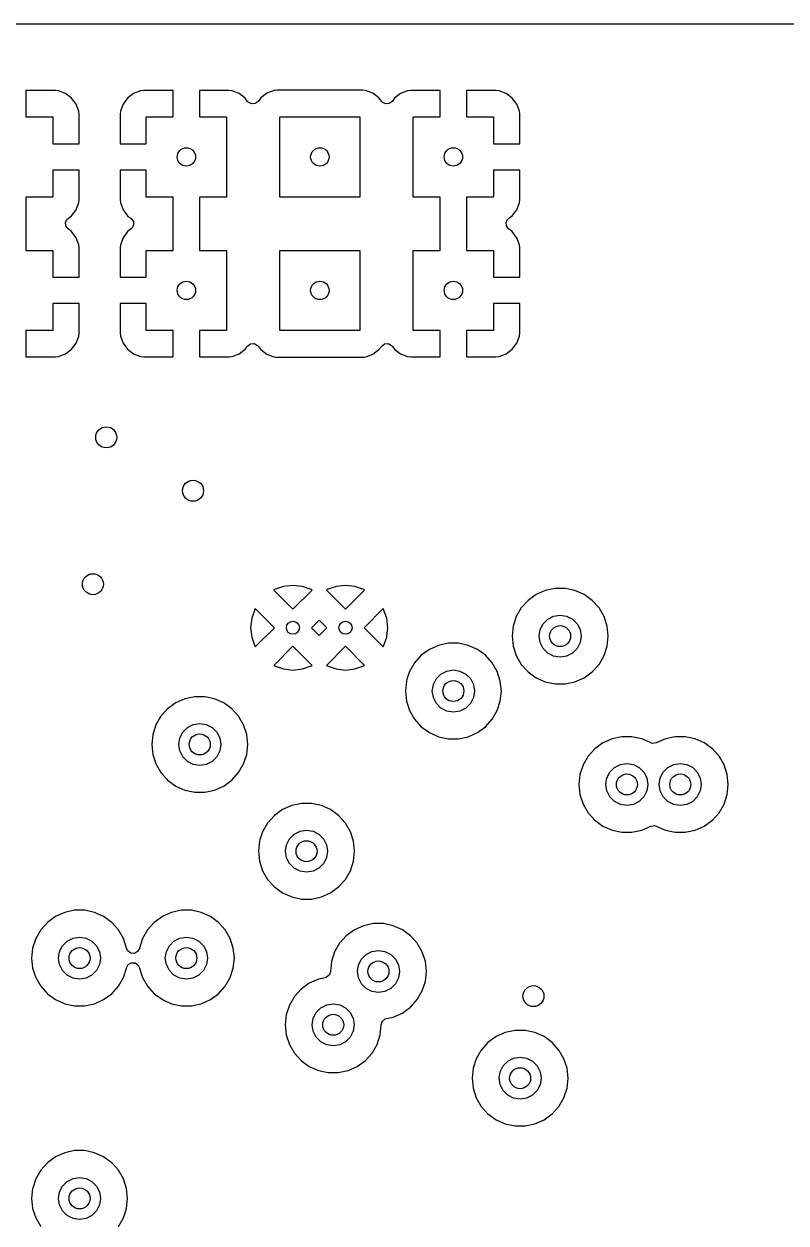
# Model space of a CAD drawing. Extents: x -2.18 to 1.8, y 0.44 to 2.81.
# Drawn here: x -0.632 to -0.061, y 1.917 to 2.815 of the extents above; entities that cross this region are included whole.
import ezdxf

# ---------------------------------------------------------------- set-up
doc = ezdxf.new("R2010")
doc.units = 0
doc.header["$MEASUREMENT"] = 0
doc.layers.add('BLACK', color=7, linetype='CONTINUOUS')

msp = doc.modelspace()

# ---------------------------------------------------------------- linework, layer by layer
at = {"layer": 'BLACK', "linetype": 'CONTINUOUS'}
for p, q in [((-2.1747, 2.81459), (0.99983, 2.81459)), ((-0.60812, 2.76469), (-0.63016, 2.76469)), ((-0.63016, 2.76469), (-0.63016, 2.745)), ((-0.60577, 2.76443), (-0.60812, 2.76469)), ((-0.60047, 2.76245), (-0.60577, 2.76443)), ((-0.60577, 2.76443), (-0.60577, 2.76443)), ((-0.59594, 2.75906), (-0.60047, 2.76245)), ((-0.60047, 2.76245), (-0.60047, 2.76245)), ((-0.59255, 2.75453), (-0.59594, 2.75906)), ((-0.59594, 2.75906), (-0.59594, 2.75906)), ((-0.55406, 2.75906), (-0.55745, 2.75453)), ((-0.54953, 2.76245), (-0.55406, 2.75906)), ((-0.55406, 2.75906), (-0.55406, 2.75906)), ((-0.54423, 2.76443), (-0.54953, 2.76245)), ((-0.54953, 2.76245), (-0.54953, 2.76245)), ((-0.54188, 2.76469), (-0.54423, 2.76443)), ((-0.54423, 2.76443), (-0.54423, 2.76443)), ((-0.51984, 2.76469), (-0.54188, 2.76469)), ((-0.51984, 2.745), (-0.51984, 2.76469)), ((-0.47812, 2.76469), (-0.50016, 2.76469)), ((-0.50016, 2.76469), (-0.50016, 2.745)), ((-0.47577, 2.76443), (-0.47812, 2.76469)), ((-0.47047, 2.76245), (-0.47577, 2.76443)), ((-0.47577, 2.76443), (-0.47577, 2.76443)), ((-0.46594, 2.75906), (-0.47047, 2.76245)), ((-0.47047, 2.76245), (-0.47047, 2.76245)), ((-0.46412, 2.75663), (-0.46594, 2.75906)), ((-0.4543, 2.7593), (-0.4563, 2.75663)), ((-0.45009, 2.76245), (-0.4543, 2.7593)), ((-0.4543, 2.7593), (-0.4543, 2.7593)), ((-0.4543, 2.7593), (-0.4543, 2.7593)), ((-0.44969, 2.76275), (-0.45009, 2.76245)), ((-0.4443, 2.76476), (-0.44969, 2.76275)), ((-0.44192, 2.76502), (-0.4443, 2.76476)), ((-0.4443, 2.76476), (-0.4443, 2.76476)), ((-0.44191, 2.76502), (-0.44192, 2.76502)), ((-0.37809, 2.76502), (-0.44191, 2.76502)), ((-0.37808, 2.76502), (-0.37809, 2.76502)), ((-0.3757, 2.76476), (-0.37808, 2.76502)), ((-0.37031, 2.76275), (-0.3757, 2.76476)), ((-0.3657, 2.7593), (-0.37031, 2.76275)), ((-0.3637, 2.75663), (-0.3657, 2.7593)), ((-0.35406, 2.75906), (-0.35588, 2.75663)), ((-0.34953, 2.76245), (-0.35406, 2.75906)), ((-0.34423, 2.76443), (-0.34953, 2.76245)), ((-0.34953, 2.76245), (-0.34953, 2.76245)), ((-0.34188, 2.76469), (-0.34423, 2.76443)), ((-0.34423, 2.76443), (-0.34423, 2.76443)), ((-0.31984, 2.76469), (-0.34188, 2.76469)), ((-0.31984, 2.745), (-0.31984, 2.76469)), ((-0.27812, 2.76469), (-0.30016, 2.76469)), ((-0.30016, 2.76469), (-0.30016, 2.745)), ((-0.27577, 2.76443), (-0.27812, 2.76469)), ((-0.27047, 2.76245), (-0.27577, 2.76443)), ((-0.27577, 2.76443), (-0.27577, 2.76443)), ((-0.26594, 2.75906), (-0.27047, 2.76245)), ((-0.27047, 2.76245), (-0.27047, 2.76245)), ((-0.26255, 2.75453), (-0.26594, 2.75906)), ((-0.26594, 2.75906), (-0.26594, 2.75906)), ((-0.59057, 2.74923), (-0.59255, 2.75453)), ((-0.59255, 2.75453), (-0.59255, 2.75453)), ((-0.59032, 2.74688), (-0.59057, 2.74923)), ((-0.59057, 2.74923), (-0.59057, 2.74923)), ((-0.55943, 2.74923), (-0.55969, 2.74688)), ((-0.55745, 2.75453), (-0.55943, 2.74923)), ((-0.55943, 2.74923), (-0.55943, 2.74923)), ((-0.55745, 2.75453), (-0.55745, 2.75453)), ((-0.46366, 2.7561), (-0.46412, 2.75663)), ((-0.46125, 2.75479), (-0.46366, 2.7561)), ((-0.4585, 2.75498), (-0.46125, 2.75479)), ((-0.4563, 2.75663), (-0.4585, 2.75498)), ((-0.36324, 2.7561), (-0.3637, 2.75663)), ((-0.36083, 2.75479), (-0.36324, 2.7561)), ((-0.35809, 2.75498), (-0.36083, 2.75479)), ((-0.35588, 2.75663), (-0.35809, 2.75498)), ((-0.26057, 2.74923), (-0.26255, 2.75453)), ((-0.26255, 2.75453), (-0.26255, 2.75453)), ((-0.26057, 2.74923), (-0.26057, 2.74923)), ((-0.26032, 2.74692), (-0.26057, 2.74923)), ((-0.63016, 2.745), (-0.61, 2.745)), ((-0.61, 2.745), (-0.61, 2.72484)), ((-0.59032, 2.74688), (-0.59032, 2.74688)), ((-0.59032, 2.72484), (-0.59032, 2.74688)), ((-0.55969, 2.74688), (-0.55969, 2.72484)), ((-0.54, 2.72484), (-0.54, 2.745)), ((-0.54, 2.745), (-0.51984, 2.745)), ((-0.50016, 2.745), (-0.48, 2.745)), ((-0.48, 2.745), (-0.48, 2.685)), ((-0.44, 2.685), (-0.44, 2.745)), ((-0.44, 2.745), (-0.38, 2.745)), ((-0.38, 2.745), (-0.38, 2.685)), ((-0.34, 2.685), (-0.34, 2.745)), ((-0.34, 2.745), (-0.31984, 2.745)), ((-0.30016, 2.745), (-0.28, 2.745)), ((-0.28, 2.745), (-0.28, 2.72484)), ((-0.26032, 2.74688), (-0.26032, 2.74692)), ((-0.26032, 2.74688), (-0.26032, 2.74688)), ((-0.26032, 2.72484), (-0.26032, 2.74688)), ((-0.61, 2.72484), (-0.59032, 2.72484)), ((-0.55969, 2.72484), (-0.54, 2.72484)), ((-0.28, 2.72484), (-0.26032, 2.72484)), ((-0.59032, 2.70516), (-0.61, 2.70516)), ((-0.61, 2.70516), (-0.61, 2.685)), ((-0.59032, 2.68312), (-0.59032, 2.70516)), ((-0.55969, 2.70516), (-0.55969, 2.68312)), ((-0.54, 2.70516), (-0.55969, 2.70516)), ((-0.54, 2.685), (-0.54, 2.70516)), ((-0.26032, 2.70516), (-0.28, 2.70516)), ((-0.28, 2.70516), (-0.28, 2.685)), ((-0.26032, 2.68312), (-0.26032, 2.70516)), ((-0.61, 2.685), (-0.63016, 2.685)), ((-0.63016, 2.685), (-0.63016, 2.645)), ((-0.59255, 2.67547), (-0.59057, 2.68077)), ((-0.59057, 2.68077), (-0.59032, 2.68312)), ((-0.59057, 2.68077), (-0.59057, 2.68077)), ((-0.59032, 2.68312), (-0.59032, 2.68312)), ((-0.55969, 2.68312), (-0.55943, 2.68077)), ((-0.55943, 2.68077), (-0.55943, 2.68077)), ((-0.55943, 2.68077), (-0.55745, 2.67547)), ((-0.51984, 2.685), (-0.54, 2.685)), ((-0.51984, 2.645), (-0.51984, 2.685)), ((-0.48, 2.685), (-0.50016, 2.685)), ((-0.50016, 2.685), (-0.50016, 2.645)), ((-0.38, 2.685), (-0.44, 2.685)), ((-0.31984, 2.685), (-0.34, 2.685)), ((-0.31984, 2.645), (-0.31984, 2.685)), ((-0.28, 2.685), (-0.30016, 2.685)), ((-0.30016, 2.685), (-0.30016, 2.645)), ((-0.26255, 2.67547), (-0.26057, 2.68077)), ((-0.26057, 2.68077), (-0.26032, 2.68312)), ((-0.26057, 2.68077), (-0.26057, 2.68077)), ((-0.26032, 2.68312), (-0.26032, 2.68312)), ((-0.60049, 2.66604), (-0.59917, 2.66845)), ((-0.59917, 2.66845), (-0.59865, 2.66891)), ((-0.59865, 2.66891), (-0.59594, 2.67094)), ((-0.59594, 2.67094), (-0.59255, 2.67547)), ((-0.59255, 2.67547), (-0.59255, 2.67547)), ((-0.55745, 2.67547), (-0.55745, 2.67547)), ((-0.55745, 2.67547), (-0.55406, 2.67094)), ((-0.55406, 2.67094), (-0.55135, 2.66891)), ((-0.55135, 2.66891), (-0.5497, 2.66671)), ((-0.27049, 2.66604), (-0.26917, 2.66845)), ((-0.26917, 2.66845), (-0.26865, 2.66891)), ((-0.26865, 2.66891), (-0.26594, 2.67094)), ((-0.26594, 2.67094), (-0.26255, 2.67547)), ((-0.26255, 2.67547), (-0.26255, 2.67547)), ((-0.6003, 2.66329), (-0.60049, 2.66604)), ((-0.59865, 2.66109), (-0.6003, 2.66329)), ((-0.59594, 2.65906), (-0.59865, 2.66109)), ((-0.59255, 2.65453), (-0.59594, 2.65906)), ((-0.55406, 2.65906), (-0.55745, 2.65453)), ((-0.55135, 2.66109), (-0.55406, 2.65906)), ((-0.55083, 2.66155), (-0.55135, 2.66109)), ((-0.54951, 2.66396), (-0.55083, 2.66155)), ((-0.5497, 2.66671), (-0.54951, 2.66396)), ((-0.2703, 2.66329), (-0.27049, 2.66604)), ((-0.26865, 2.66109), (-0.2703, 2.66329)), ((-0.26594, 2.65906), (-0.26865, 2.66109)), ((-0.2629, 2.655), (-0.26594, 2.65906)), ((-0.59057, 2.64923), (-0.59255, 2.65453)), ((-0.59255, 2.65453), (-0.59255, 2.65453)), ((-0.59032, 2.64688), (-0.59057, 2.64923)), ((-0.59057, 2.64923), (-0.59057, 2.64923)), ((-0.55943, 2.64923), (-0.55969, 2.64688)), ((-0.55745, 2.65453), (-0.55943, 2.64923)), ((-0.55943, 2.64923), (-0.55943, 2.64923)), ((-0.55745, 2.65453), (-0.55745, 2.65453)), ((-0.26255, 2.65453), (-0.2629, 2.655)), ((-0.26057, 2.64923), (-0.26255, 2.65453)), ((-0.26255, 2.65453), (-0.26255, 2.65453)), ((-0.26032, 2.64688), (-0.26057, 2.64923)), ((-0.26057, 2.64923), (-0.26057, 2.64923)), ((-0.63016, 2.645), (-0.61, 2.645)), ((-0.61, 2.645), (-0.61, 2.62484)), ((-0.59032, 2.64688), (-0.59032, 2.64688)), ((-0.59032, 2.62484), (-0.59032, 2.64688)), ((-0.55969, 2.64688), (-0.55969, 2.62484)), ((-0.54, 2.62484), (-0.54, 2.645)), ((-0.54, 2.645), (-0.51984, 2.645)), ((-0.50016, 2.645), (-0.48, 2.645)), ((-0.48, 2.645), (-0.48, 2.585)), ((-0.44, 2.585), (-0.44, 2.645)), ((-0.44, 2.645), (-0.38, 2.645)), ((-0.38, 2.645), (-0.38, 2.585)), ((-0.34, 2.585), (-0.34, 2.645)), ((-0.34, 2.645), (-0.31984, 2.645)), ((-0.30016, 2.645), (-0.28, 2.645)), ((-0.28, 2.645), (-0.28, 2.62484)), ((-0.26032, 2.64688), (-0.26032, 2.64688)), ((-0.26032, 2.62484), (-0.26032, 2.64688)), ((-0.61, 2.62484), (-0.59032, 2.62484)), ((-0.55969, 2.62484), (-0.54, 2.62484)), ((-0.28, 2.62484), (-0.26032, 2.62484)), ((-0.59032, 2.60516), (-0.61, 2.60516)), ((-0.61, 2.60516), (-0.61, 2.585)), ((-0.59032, 2.58312), (-0.59032, 2.60516)), ((-0.55969, 2.60516), (-0.55969, 2.58312)), ((-0.54, 2.60516), (-0.55969, 2.60516)), ((-0.54, 2.585), (-0.54, 2.60516)), ((-0.26032, 2.60516), (-0.28, 2.60516)), ((-0.28, 2.60516), (-0.28, 2.585)), ((-0.26032, 2.585), (-0.26032, 2.60516)), ((-0.61, 2.585), (-0.63016, 2.585)), ((-0.63016, 2.585), (-0.63016, 2.56531)), ((-0.59255, 2.57547), (-0.59057, 2.58077)), ((-0.59057, 2.58077), (-0.59032, 2.58312)), ((-0.59057, 2.58077), (-0.59057, 2.58077)), ((-0.59032, 2.58312), (-0.59032, 2.58312)), ((-0.55969, 2.58312), (-0.55943, 2.58077)), ((-0.55943, 2.58077), (-0.55943, 2.58077)), ((-0.55943, 2.58077), (-0.55745, 2.57547)), ((-0.51984, 2.585), (-0.54, 2.585)), ((-0.51984, 2.56531), (-0.51984, 2.585)), ((-0.48, 2.585), (-0.50016, 2.585)), ((-0.50016, 2.585), (-0.50016, 2.56531)), ((-0.38, 2.585), (-0.44, 2.585)), ((-0.31984, 2.585), (-0.34, 2.585)), ((-0.31984, 2.56531), (-0.31984, 2.585)), ((-0.28, 2.585), (-0.30016, 2.585)), ((-0.30016, 2.585), (-0.30016, 2.56531)), ((-0.26255, 2.57547), (-0.26057, 2.58077)), ((-0.26057, 2.58077), (-0.26032, 2.58312)), ((-0.26057, 2.58077), (-0.26057, 2.58077)), ((-0.26032, 2.58312), (-0.26032, 2.58312)), ((-0.26032, 2.58312), (-0.26032, 2.585)), ((-0.60047, 2.56755), (-0.59594, 2.57094)), ((-0.59594, 2.57094), (-0.59255, 2.57547)), ((-0.59594, 2.57094), (-0.59594, 2.57094)), ((-0.59255, 2.57547), (-0.59255, 2.57547)), ((-0.55745, 2.57547), (-0.55745, 2.57547)), ((-0.55745, 2.57547), (-0.55406, 2.57094)), ((-0.55406, 2.57094), (-0.55406, 2.57094)), ((-0.55406, 2.57094), (-0.54953, 2.56755)), ((-0.47047, 2.56755), (-0.46594, 2.57094)), ((-0.46594, 2.57094), (-0.46412, 2.57337)), ((-0.46594, 2.57094), (-0.46594, 2.57094)), ((-0.46412, 2.57337), (-0.46192, 2.57502)), ((-0.46192, 2.57502), (-0.45917, 2.57521)), ((-0.45917, 2.57521), (-0.45676, 2.5739)), ((-0.45676, 2.5739), (-0.4563, 2.57337)), ((-0.4563, 2.57337), (-0.4543, 2.5707)), ((-0.4543, 2.5707), (-0.44969, 2.56725)), ((-0.37031, 2.56725), (-0.3657, 2.5707)), ((-0.3657, 2.5707), (-0.3637, 2.57337)), ((-0.3637, 2.57337), (-0.3615, 2.57502)), ((-0.3615, 2.57502), (-0.35875, 2.57521)), ((-0.35875, 2.57521), (-0.35634, 2.5739)), ((-0.35634, 2.5739), (-0.35588, 2.57337)), ((-0.35588, 2.57337), (-0.35406, 2.57094)), ((-0.35406, 2.57094), (-0.34953, 2.56755)), ((-0.27047, 2.56755), (-0.26594, 2.57094)), ((-0.26594, 2.57094), (-0.26255, 2.57547)), ((-0.26594, 2.57094), (-0.26594, 2.57094)), ((-0.26255, 2.57547), (-0.26255, 2.57547)), ((-0.63016, 2.56531), (-0.60812, 2.56531)), ((-0.60812, 2.56531), (-0.60577, 2.56557)), ((-0.60812, 2.56531), (-0.60812, 2.56531)), ((-0.60577, 2.56557), (-0.60047, 2.56755)), ((-0.60577, 2.56557), (-0.60577, 2.56557)), ((-0.60047, 2.56755), (-0.60047, 2.56755)), ((-0.54953, 2.56755), (-0.54953, 2.56755)), ((-0.54953, 2.56755), (-0.54423, 2.56557)), ((-0.54423, 2.56557), (-0.54423, 2.56557)), ((-0.54423, 2.56557), (-0.54188, 2.56531)), ((-0.54188, 2.56531), (-0.54188, 2.56531)), ((-0.54188, 2.56531), (-0.51984, 2.56531)), ((-0.50016, 2.56531), (-0.47812, 2.56531)), ((-0.47812, 2.56531), (-0.47577, 2.56557)), ((-0.47812, 2.56531), (-0.47812, 2.56531)), ((-0.47577, 2.56557), (-0.47047, 2.56755)), ((-0.47577, 2.56557), (-0.47577, 2.56557)), ((-0.47047, 2.56755), (-0.47047, 2.56755)), ((-0.44969, 2.56725), (-0.44519, 2.56557)), ((-0.44519, 2.56557), (-0.44451, 2.56531)), ((-0.44451, 2.56531), (-0.4443, 2.56524)), ((-0.4443, 2.56524), (-0.44323, 2.56512)), ((-0.44323, 2.56512), (-0.44192, 2.56498)), ((-0.44192, 2.56498), (-0.44191, 2.56498)), ((-0.44191, 2.56498), (-0.37809, 2.56498)), ((-0.37809, 2.56498), (-0.37808, 2.56498)), ((-0.37808, 2.56498), (-0.37702, 2.56509)), ((-0.37702, 2.56509), (-0.3757, 2.56524)), ((-0.3757, 2.56524), (-0.37549, 2.56531)), ((-0.37549, 2.56531), (-0.37481, 2.56557)), ((-0.37481, 2.56557), (-0.37031, 2.56725)), ((-0.34953, 2.56755), (-0.34953, 2.56755)), ((-0.34953, 2.56755), (-0.34423, 2.56557)), ((-0.34423, 2.56557), (-0.34423, 2.56557)), ((-0.34423, 2.56557), (-0.34188, 2.56531)), ((-0.34188, 2.56531), (-0.34188, 2.56531)), ((-0.34188, 2.56531), (-0.31984, 2.56531)), ((-0.30016, 2.56531), (-0.27812, 2.56531)), ((-0.27812, 2.56531), (-0.27577, 2.56557)), ((-0.27812, 2.56531), (-0.27812, 2.56531)), ((-0.27577, 2.56557), (-0.27047, 2.56755)), ((-0.27577, 2.56557), (-0.27577, 2.56557)), ((-0.27047, 2.56755), (-0.27047, 2.56755)), ((-0.44391, 2.39096), (-0.44445, 2.39062)), ((-0.44445, 2.39062), (-0.44445, 2.39062)), ((-0.44445, 2.39062), (-0.43016, 2.37632)), ((-0.43721, 2.3933), (-0.44391, 2.39096)), ((-0.43016, 2.3941), (-0.43721, 2.3933)), ((-0.43721, 2.3933), (-0.43721, 2.3933)), ((-0.4231, 2.3933), (-0.43016, 2.3941)), ((-0.43016, 2.3941), (-0.43016, 2.3941)), ((-0.43016, 2.37632), (-0.41586, 2.39062)), ((-0.41641, 2.39096), (-0.4231, 2.3933)), ((-0.4231, 2.3933), (-0.4231, 2.3933)), ((-0.41586, 2.39062), (-0.41641, 2.39096)), ((-0.41641, 2.39096), (-0.41641, 2.39096)), ((-0.41586, 2.39062), (-0.41586, 2.39062)), ((-0.40454, 2.39096), (-0.40508, 2.39062)), ((-0.40508, 2.39062), (-0.40508, 2.39062)), ((-0.40508, 2.39062), (-0.39079, 2.37632)), ((-0.39784, 2.3933), (-0.40454, 2.39096)), ((-0.39079, 2.3941), (-0.39784, 2.3933)), ((-0.39784, 2.3933), (-0.39784, 2.3933)), ((-0.38373, 2.3933), (-0.39079, 2.3941)), ((-0.39079, 2.3941), (-0.39079, 2.3941)), ((-0.39079, 2.37632), (-0.37649, 2.39062)), ((-0.37704, 2.39096), (-0.38373, 2.3933)), ((-0.38373, 2.3933), (-0.38373, 2.3933)), ((-0.37649, 2.39062), (-0.37704, 2.39096)), ((-0.37704, 2.39096), (-0.37704, 2.39096)), ((-0.37649, 2.39062), (-0.37649, 2.39062)), ((-0.24111, 2.39033), (-0.24798, 2.38727)), ((-0.23376, 2.39189), (-0.24111, 2.39033)), ((-0.22624, 2.39189), (-0.23376, 2.39189)), ((-0.21889, 2.39033), (-0.22624, 2.39189)), ((-0.21202, 2.38727), (-0.21889, 2.39033)), ((-0.21889, 2.39033), (-0.21889, 2.39033)), ((-0.25407, 2.38285), (-0.2591, 2.37726)), ((-0.24798, 2.38727), (-0.25407, 2.38285)), ((-0.20593, 2.38285), (-0.21202, 2.38727)), ((-0.2009, 2.37726), (-0.20593, 2.38285)), ((-0.45871, 2.37615), (-0.46106, 2.36945)), ((-0.45837, 2.3767), (-0.45871, 2.37615)), ((-0.44506, 2.36338), (-0.45837, 2.3767)), ((-0.45837, 2.3767), (-0.45837, 2.3767)), ((-0.43016, 2.37632), (-0.43016, 2.37632)), ((-0.39079, 2.37632), (-0.39079, 2.37632)), ((-0.36257, 2.3767), (-0.37687, 2.3624)), ((-0.36223, 2.37615), (-0.36257, 2.3767)), ((-0.35989, 2.36945), (-0.36223, 2.37615)), ((-0.36223, 2.37615), (-0.36223, 2.37615)), ((-0.2591, 2.37726), (-0.26286, 2.37075)), ((-0.23926, 2.36886), (-0.23487, 2.3711)), ((-0.23487, 2.3711), (-0.23, 2.37187)), ((-0.23, 2.37187), (-0.22513, 2.3711)), ((-0.22513, 2.3711), (-0.22074, 2.36886)), ((-0.19714, 2.37075), (-0.2009, 2.37726)), ((-0.46106, 2.36945), (-0.46185, 2.3624)), ((-0.46185, 2.3624), (-0.46106, 2.35535)), ((-0.46185, 2.3624), (-0.46185, 2.3624)), ((-0.46106, 2.36945), (-0.46106, 2.36945)), ((-0.45837, 2.34811), (-0.44408, 2.3624)), ((-0.44408, 2.3624), (-0.44506, 2.36338)), ((-0.44408, 2.3624), (-0.44408, 2.3624)), ((-0.41047, 2.36817), (-0.41624, 2.3624)), ((-0.41624, 2.3624), (-0.41047, 2.35664)), ((-0.40569, 2.36338), (-0.41047, 2.36817)), ((-0.41047, 2.35664), (-0.40471, 2.3624)), ((-0.40471, 2.3624), (-0.40569, 2.36338)), ((-0.40471, 2.3624), (-0.40471, 2.3624)), ((-0.37687, 2.3624), (-0.37687, 2.3624)), ((-0.37687, 2.3624), (-0.36257, 2.34811)), ((-0.35909, 2.3624), (-0.35989, 2.36945)), ((-0.35989, 2.36945), (-0.35989, 2.36945)), ((-0.3598, 2.35612), (-0.35909, 2.3624)), ((-0.35909, 2.3624), (-0.35909, 2.3624)), ((-0.26518, 2.3636), (-0.26596, 2.35612)), ((-0.26435, 2.36614), (-0.26518, 2.3636)), ((-0.26286, 2.37075), (-0.26435, 2.36614)), ((-0.26286, 2.37075), (-0.26286, 2.37075)), ((-0.24498, 2.36099), (-0.24274, 2.36538)), ((-0.24274, 2.36538), (-0.23926, 2.36886)), ((-0.22074, 2.36886), (-0.21726, 2.36538)), ((-0.21726, 2.36538), (-0.21502, 2.36099)), ((-0.19528, 2.365), (-0.19714, 2.37075)), ((-0.19482, 2.3636), (-0.19528, 2.365)), ((-0.19404, 2.35612), (-0.19482, 2.3636)), ((-0.46106, 2.35535), (-0.46106, 2.35535)), ((-0.46106, 2.35535), (-0.45871, 2.34865)), ((-0.36223, 2.34865), (-0.35989, 2.35535)), ((-0.35989, 2.35535), (-0.3598, 2.35612)), ((-0.26596, 2.35612), (-0.26518, 2.34864)), ((-0.24575, 2.35612), (-0.24498, 2.36099)), ((-0.24498, 2.35126), (-0.24575, 2.35612)), ((-0.21502, 2.36099), (-0.21425, 2.35612)), ((-0.21425, 2.35612), (-0.21502, 2.35126)), ((-0.19482, 2.34864), (-0.19404, 2.35612)), ((-0.45871, 2.34865), (-0.45871, 2.34865)), ((-0.45871, 2.34865), (-0.45837, 2.34811)), ((-0.43016, 2.34848), (-0.44445, 2.33419)), ((-0.41586, 2.33419), (-0.43016, 2.34848)), ((-0.43016, 2.34848), (-0.43016, 2.34848)), ((-0.39079, 2.34848), (-0.40508, 2.33419)), ((-0.37649, 2.33419), (-0.39079, 2.34848)), ((-0.39079, 2.34848), (-0.39079, 2.34848)), ((-0.36257, 2.34811), (-0.36223, 2.34865)), ((-0.36257, 2.34811), (-0.36257, 2.34811)), ((-0.32798, 2.34615), (-0.33407, 2.34173)), ((-0.32111, 2.3492), (-0.32798, 2.34615)), ((-0.31376, 2.35077), (-0.32111, 2.3492)), ((-0.30624, 2.35077), (-0.31376, 2.35077)), ((-0.29889, 2.3492), (-0.30624, 2.35077)), ((-0.29202, 2.34615), (-0.29889, 2.3492)), ((-0.29889, 2.3492), (-0.29889, 2.3492)), ((-0.28593, 2.34173), (-0.29202, 2.34615)), ((-0.26518, 2.34864), (-0.26518, 2.34864)), ((-0.26518, 2.34864), (-0.26286, 2.34149)), ((-0.24274, 2.34687), (-0.24498, 2.35126)), ((-0.23926, 2.34338), (-0.24274, 2.34687)), ((-0.21726, 2.34687), (-0.22074, 2.34338)), ((-0.21502, 2.35126), (-0.21726, 2.34687)), ((-0.19714, 2.34149), (-0.19482, 2.34864)), ((-0.3391, 2.33614), (-0.34286, 2.32963)), ((-0.33407, 2.34173), (-0.3391, 2.33614)), ((-0.2809, 2.33614), (-0.28593, 2.34173)), ((-0.27714, 2.32963), (-0.2809, 2.33614)), ((-0.26286, 2.34149), (-0.26286, 2.34149)), ((-0.26286, 2.34149), (-0.2591, 2.33498)), ((-0.2591, 2.33498), (-0.25407, 2.3294)), ((-0.23487, 2.34114), (-0.23926, 2.34338)), ((-0.23, 2.34037), (-0.23487, 2.34114)), ((-0.22513, 2.34114), (-0.23, 2.34037)), ((-0.22074, 2.34338), (-0.22513, 2.34114)), ((-0.20593, 2.3294), (-0.2009, 2.33498)), ((-0.2009, 2.33498), (-0.19714, 2.34149)), ((-0.44445, 2.33419), (-0.44391, 2.33384)), ((-0.44391, 2.33384), (-0.44391, 2.33384)), ((-0.44391, 2.33384), (-0.43721, 2.3315)), ((-0.43721, 2.3315), (-0.43721, 2.3315)), ((-0.43721, 2.3315), (-0.43016, 2.33071)), ((-0.43016, 2.33071), (-0.4231, 2.3315)), ((-0.43016, 2.33071), (-0.43016, 2.33071)), ((-0.4231, 2.3315), (-0.41641, 2.33384)), ((-0.41641, 2.33384), (-0.41586, 2.33419)), ((-0.41586, 2.33419), (-0.41586, 2.33419)), ((-0.40508, 2.33419), (-0.40454, 2.33384)), ((-0.40454, 2.33384), (-0.40454, 2.33384)), ((-0.40454, 2.33384), (-0.39784, 2.3315)), ((-0.39784, 2.3315), (-0.39784, 2.3315)), ((-0.39784, 2.3315), (-0.39079, 2.33071)), ((-0.39079, 2.33071), (-0.38373, 2.3315)), ((-0.39079, 2.33071), (-0.39079, 2.33071)), ((-0.38373, 2.3315), (-0.37704, 2.33384)), ((-0.37704, 2.33384), (-0.37649, 2.33419)), ((-0.37649, 2.33419), (-0.37649, 2.33419)), ((-0.34286, 2.32963), (-0.34473, 2.32385)), ((-0.34286, 2.32963), (-0.34286, 2.32963)), ((-0.32274, 2.32426), (-0.31926, 2.32774)), ((-0.31926, 2.32774), (-0.31487, 2.32998)), ((-0.31487, 2.32998), (-0.31, 2.33075)), ((-0.31, 2.33075), (-0.30513, 2.32998)), ((-0.30513, 2.32998), (-0.30074, 2.32774)), ((-0.30074, 2.32774), (-0.29726, 2.32426)), ((-0.27482, 2.32248), (-0.27714, 2.32963)), ((-0.25407, 2.3294), (-0.24798, 2.32498)), ((-0.21202, 2.32498), (-0.20593, 2.3294)), ((-0.34518, 2.32248), (-0.34596, 2.315)), ((-0.34473, 2.32385), (-0.34518, 2.32248)), ((-0.32575, 2.315), (-0.32498, 2.31987)), ((-0.32498, 2.31987), (-0.32274, 2.32426)), ((-0.29726, 2.32426), (-0.29502, 2.31987)), ((-0.29502, 2.31987), (-0.29425, 2.315)), ((-0.27404, 2.315), (-0.27482, 2.32248)), ((-0.24798, 2.32498), (-0.24111, 2.32192)), ((-0.24111, 2.32192), (-0.23376, 2.32035)), ((-0.23376, 2.32035), (-0.22624, 2.32035)), ((-0.22624, 2.32035), (-0.21889, 2.32192)), ((-0.21889, 2.32192), (-0.21202, 2.32498)), ((-0.51111, 2.3092), (-0.51798, 2.30615)), ((-0.50376, 2.31077), (-0.51111, 2.3092)), ((-0.49624, 2.31077), (-0.50376, 2.31077)), ((-0.48889, 2.3092), (-0.49624, 2.31077)), ((-0.48202, 2.30615), (-0.48889, 2.3092)), ((-0.48889, 2.3092), (-0.48889, 2.3092)), ((-0.34596, 2.315), (-0.34518, 2.30752)), ((-0.32498, 2.31013), (-0.32575, 2.315)), ((-0.32274, 2.30574), (-0.32498, 2.31013)), ((-0.29502, 2.31013), (-0.29726, 2.30574)), ((-0.29425, 2.315), (-0.29502, 2.31013)), ((-0.27482, 2.30752), (-0.27404, 2.315)), ((-0.52407, 2.30173), (-0.5291, 2.29614)), ((-0.51798, 2.30615), (-0.52407, 2.30173)), ((-0.47593, 2.30173), (-0.48202, 2.30615)), ((-0.4709, 2.29614), (-0.47593, 2.30173)), ((-0.34518, 2.30752), (-0.34518, 2.30752)), ((-0.34518, 2.30752), (-0.34286, 2.30037)), ((-0.34286, 2.30037), (-0.34286, 2.30037)), ((-0.34286, 2.30037), (-0.3391, 2.29386)), ((-0.31926, 2.30226), (-0.32274, 2.30574)), ((-0.31487, 2.30002), (-0.31926, 2.30226)), ((-0.31, 2.29925), (-0.31487, 2.30002)), ((-0.30513, 2.30002), (-0.31, 2.29925)), ((-0.30074, 2.30226), (-0.30513, 2.30002)), ((-0.29726, 2.30574), (-0.30074, 2.30226)), ((-0.2809, 2.29386), (-0.27714, 2.30037)), ((-0.27714, 2.30037), (-0.27482, 2.30752)), ((-0.5291, 2.29614), (-0.53286, 2.28963)), ((-0.50487, 2.28998), (-0.5, 2.29075)), ((-0.5, 2.29075), (-0.49513, 2.28998)), ((-0.46714, 2.28963), (-0.4709, 2.29614)), ((-0.3391, 2.29386), (-0.33407, 2.28827)), ((-0.28593, 2.28827), (-0.2809, 2.29386)), ((-0.53518, 2.28248), (-0.53596, 2.275)), ((-0.53495, 2.28318), (-0.53518, 2.28248)), ((-0.53286, 2.28963), (-0.53495, 2.28318)), ((-0.53286, 2.28963), (-0.53286, 2.28963)), ((-0.51498, 2.27987), (-0.51274, 2.28426)), ((-0.51274, 2.28426), (-0.50926, 2.28774)), ((-0.50926, 2.28774), (-0.50487, 2.28998)), ((-0.49513, 2.28998), (-0.49074, 2.28774)), ((-0.49074, 2.28774), (-0.48726, 2.28426)), ((-0.48726, 2.28426), (-0.48502, 2.27987)), ((-0.46482, 2.28248), (-0.46714, 2.28963)), ((-0.46404, 2.275), (-0.46482, 2.28248)), ((-0.33407, 2.28827), (-0.32798, 2.28385)), ((-0.32798, 2.28385), (-0.32111, 2.2808)), ((-0.29889, 2.2808), (-0.29202, 2.28385)), ((-0.29202, 2.28385), (-0.28593, 2.28827)), ((-0.53596, 2.275), (-0.53518, 2.26752)), ((-0.51575, 2.275), (-0.51498, 2.27987)), ((-0.51498, 2.27013), (-0.51575, 2.275)), ((-0.48502, 2.27987), (-0.48425, 2.275)), ((-0.48425, 2.275), (-0.48502, 2.27013)), ((-0.46482, 2.26752), (-0.46404, 2.275)), ((-0.32111, 2.2808), (-0.31376, 2.27923)), ((-0.31376, 2.27923), (-0.30624, 2.27923)), ((-0.30624, 2.27923), (-0.29889, 2.2808)), ((-0.19798, 2.27615), (-0.20407, 2.27173)), ((-0.19111, 2.2792), (-0.19798, 2.27615)), ((-0.18376, 2.28077), (-0.19111, 2.2792)), ((-0.17624, 2.28077), (-0.18376, 2.28077)), ((-0.16889, 2.2792), (-0.17624, 2.28077)), ((-0.16527, 2.2776), (-0.16889, 2.2792)), ((-0.16889, 2.2792), (-0.16889, 2.2792)), ((-0.16199, 2.27613), (-0.16527, 2.2776)), ((-0.16074, 2.27577), (-0.16199, 2.27613)), ((-0.15801, 2.27613), (-0.16074, 2.27577)), ((-0.15111, 2.2792), (-0.15801, 2.27613)), ((-0.14376, 2.28077), (-0.15111, 2.2792)), ((-0.13624, 2.28077), (-0.14376, 2.28077)), ((-0.12889, 2.2792), (-0.13624, 2.28077)), ((-0.12202, 2.27615), (-0.12889, 2.2792)), ((-0.12889, 2.2792), (-0.12889, 2.2792)), ((-0.11593, 2.27173), (-0.12202, 2.27615)), ((-0.53518, 2.26752), (-0.53518, 2.26752)), ((-0.53518, 2.26752), (-0.53286, 2.26037)), ((-0.51274, 2.26574), (-0.51498, 2.27013)), ((-0.50926, 2.26226), (-0.51274, 2.26574)), ((-0.48726, 2.26574), (-0.49074, 2.26226)), ((-0.48502, 2.27013), (-0.48726, 2.26574)), ((-0.46714, 2.26037), (-0.46482, 2.26752)), ((-0.2091, 2.26614), (-0.21286, 2.25963)), ((-0.20407, 2.27173), (-0.2091, 2.26614)), ((-0.1109, 2.26614), (-0.11593, 2.27173)), ((-0.10714, 2.25963), (-0.1109, 2.26614)), ((-0.53286, 2.26037), (-0.53286, 2.26037)), ((-0.53286, 2.26037), (-0.5291, 2.25386)), ((-0.50487, 2.26002), (-0.50926, 2.26226)), ((-0.5, 2.25925), (-0.50487, 2.26002)), ((-0.49513, 2.26002), (-0.5, 2.25925)), ((-0.49074, 2.26226), (-0.49513, 2.26002)), ((-0.4709, 2.25386), (-0.46714, 2.26037)), ((-0.21286, 2.25963), (-0.21518, 2.25248)), ((-0.21286, 2.25963), (-0.21286, 2.25963)), ((-0.19498, 2.24987), (-0.19274, 2.25426)), ((-0.19274, 2.25426), (-0.18926, 2.25774)), ((-0.18926, 2.25774), (-0.18487, 2.25998)), ((-0.18487, 2.25998), (-0.18, 2.26075)), ((-0.18, 2.26075), (-0.17513, 2.25998)), ((-0.17513, 2.25998), (-0.17074, 2.25774)), ((-0.17074, 2.25774), (-0.16726, 2.25426)), ((-0.16726, 2.25426), (-0.16502, 2.24987)), ((-0.15498, 2.24987), (-0.15274, 2.25426)), ((-0.15274, 2.25426), (-0.14926, 2.25774)), ((-0.14926, 2.25774), (-0.14487, 2.25998)), ((-0.14487, 2.25998), (-0.14, 2.26075)), ((-0.14, 2.26075), (-0.13513, 2.25998)), ((-0.13513, 2.25998), (-0.13074, 2.25774)), ((-0.13074, 2.25774), (-0.12726, 2.25426)), ((-0.12726, 2.25426), (-0.12502, 2.24987)), ((-0.10482, 2.25248), (-0.10714, 2.25963)), ((-0.5291, 2.25386), (-0.52762, 2.25222)), ((-0.52762, 2.25222), (-0.5247, 2.24898)), ((-0.5247, 2.24898), (-0.52407, 2.24827)), ((-0.52407, 2.24827), (-0.51798, 2.24385)), ((-0.48044, 2.245), (-0.47593, 2.24827)), ((-0.47593, 2.24827), (-0.4709, 2.25386)), ((-0.21518, 2.25248), (-0.21596, 2.245)), ((-0.21518, 2.25248), (-0.21518, 2.25248)), ((-0.19575, 2.245), (-0.19498, 2.24987)), ((-0.16502, 2.24987), (-0.16425, 2.245)), ((-0.15575, 2.245), (-0.15498, 2.24987)), ((-0.12502, 2.24987), (-0.12425, 2.245)), ((-0.10404, 2.245), (-0.10482, 2.25248)), ((-0.51798, 2.24385), (-0.51111, 2.2408)), ((-0.51111, 2.2408), (-0.50376, 2.23923)), ((-0.50376, 2.23923), (-0.49624, 2.23923)), ((-0.49624, 2.23923), (-0.48889, 2.2408)), ((-0.48889, 2.2408), (-0.48202, 2.24385)), ((-0.48202, 2.24385), (-0.48044, 2.245)), ((-0.21596, 2.245), (-0.21518, 2.23752)), ((-0.21518, 2.23752), (-0.21518, 2.23752)), ((-0.21518, 2.23752), (-0.21286, 2.23037)), ((-0.19498, 2.24013), (-0.19575, 2.245)), ((-0.19274, 2.23574), (-0.19498, 2.24013)), ((-0.16502, 2.24013), (-0.16726, 2.23574)), ((-0.16425, 2.245), (-0.16502, 2.24013)), ((-0.15498, 2.24013), (-0.15575, 2.245)), ((-0.15274, 2.23574), (-0.15498, 2.24013)), ((-0.12502, 2.24013), (-0.12726, 2.23574)), ((-0.12425, 2.245), (-0.12502, 2.24013)), ((-0.10714, 2.23037), (-0.10482, 2.23752)), ((-0.10482, 2.23752), (-0.10404, 2.245)), ((-0.43111, 2.2292), (-0.43798, 2.22615)), ((-0.42376, 2.23077), (-0.43111, 2.2292)), ((-0.41624, 2.23077), (-0.42376, 2.23077)), ((-0.40889, 2.2292), (-0.41624, 2.23077)), ((-0.40202, 2.22615), (-0.40889, 2.2292)), ((-0.40889, 2.2292), (-0.40889, 2.2292)), ((-0.21286, 2.23037), (-0.21286, 2.23037)), ((-0.21286, 2.23037), (-0.2091, 2.22386)), ((-0.18926, 2.23226), (-0.19274, 2.23574)), ((-0.18487, 2.23002), (-0.18926, 2.23226)), ((-0.18, 2.22925), (-0.18487, 2.23002)), ((-0.17513, 2.23002), (-0.18, 2.22925)), ((-0.17074, 2.23226), (-0.17513, 2.23002)), ((-0.16726, 2.23574), (-0.17074, 2.23226)), ((-0.14926, 2.23226), (-0.15274, 2.23574)), ((-0.14487, 2.23002), (-0.14926, 2.23226)), ((-0.14, 2.22925), (-0.14487, 2.23002)), ((-0.13513, 2.23002), (-0.14, 2.22925)), ((-0.13074, 2.23226), (-0.13513, 2.23002)), ((-0.12726, 2.23574), (-0.13074, 2.23226)), ((-0.1109, 2.22386), (-0.10714, 2.23037)), ((-0.44407, 2.22173), (-0.4491, 2.21614)), ((-0.43798, 2.22615), (-0.44407, 2.22173)), ((-0.39593, 2.22173), (-0.40202, 2.22615)), ((-0.3909, 2.21614), (-0.39593, 2.22173)), ((-0.2091, 2.22386), (-0.20407, 2.21827)), ((-0.20407, 2.21827), (-0.19798, 2.21385)), ((-0.12202, 2.21385), (-0.11593, 2.21827)), ((-0.11593, 2.21827), (-0.1109, 2.22386)), ((-0.45286, 2.20963), (-0.45484, 2.20351)), ((-0.4491, 2.21614), (-0.45286, 2.20963)), ((-0.45286, 2.20963), (-0.45286, 2.20963)), ((-0.42926, 2.20774), (-0.42487, 2.20998)), ((-0.42487, 2.20998), (-0.42, 2.21075)), ((-0.42, 2.21075), (-0.41513, 2.20998)), ((-0.41513, 2.20998), (-0.41074, 2.20774)), ((-0.38714, 2.20963), (-0.3909, 2.21614)), ((-0.38482, 2.20248), (-0.38714, 2.20963)), ((-0.19798, 2.21385), (-0.19111, 2.2108)), ((-0.19111, 2.2108), (-0.18376, 2.20923)), ((-0.18376, 2.20923), (-0.17624, 2.20923)), ((-0.17624, 2.20923), (-0.16889, 2.2108)), ((-0.16889, 2.2108), (-0.16202, 2.21385)), ((-0.16889, 2.2108), (-0.16889, 2.2108)), ((-0.16889, 2.2108), (-0.16889, 2.2108)), ((-0.16202, 2.21385), (-0.16199, 2.21387)), ((-0.16202, 2.21385), (-0.16202, 2.21385)), ((-0.16199, 2.21387), (-0.15926, 2.21423)), ((-0.15926, 2.21423), (-0.15801, 2.21387)), ((-0.15801, 2.21387), (-0.15798, 2.21385)), ((-0.15798, 2.21385), (-0.15798, 2.21385)), ((-0.15798, 2.21385), (-0.15111, 2.2108)), ((-0.15111, 2.2108), (-0.15111, 2.2108)), ((-0.15111, 2.2108), (-0.15111, 2.2108)), ((-0.15111, 2.2108), (-0.14376, 2.20923)), ((-0.14376, 2.20923), (-0.13624, 2.20923)), ((-0.13624, 2.20923), (-0.12889, 2.2108)), ((-0.12889, 2.2108), (-0.12202, 2.21385)), ((-0.45518, 2.20248), (-0.45596, 2.195)), ((-0.45484, 2.20351), (-0.45518, 2.20248)), ((-0.43498, 2.19987), (-0.43274, 2.20426)), ((-0.43274, 2.20426), (-0.42926, 2.20774)), ((-0.41074, 2.20774), (-0.40726, 2.20426)), ((-0.40726, 2.20426), (-0.40502, 2.19987)), ((-0.38404, 2.195), (-0.38482, 2.20248)), ((-0.45596, 2.195), (-0.45518, 2.18752)), ((-0.43575, 2.195), (-0.43498, 2.19987)), ((-0.43498, 2.19013), (-0.43575, 2.195)), ((-0.40502, 2.19987), (-0.40425, 2.195)), ((-0.40425, 2.195), (-0.40502, 2.19013)), ((-0.38482, 2.18752), (-0.38404, 2.195)), ((-0.45518, 2.18752), (-0.45518, 2.18752)), ((-0.45518, 2.18752), (-0.45286, 2.18037)), ((-0.43274, 2.18574), (-0.43498, 2.19013)), ((-0.42926, 2.18226), (-0.43274, 2.18574)), ((-0.42487, 2.18002), (-0.42926, 2.18226)), ((-0.41074, 2.18226), (-0.41513, 2.18002)), ((-0.40726, 2.18574), (-0.41074, 2.18226)), ((-0.40502, 2.19013), (-0.40726, 2.18574)), ((-0.38714, 2.18037), (-0.38482, 2.18752)), ((-0.45286, 2.18037), (-0.45286, 2.18037)), ((-0.45286, 2.18037), (-0.4491, 2.17386)), ((-0.4491, 2.17386), (-0.44407, 2.16827)), ((-0.42, 2.17925), (-0.42487, 2.18002)), ((-0.41513, 2.18002), (-0.42, 2.17925)), ((-0.39593, 2.16827), (-0.3909, 2.17386)), ((-0.3909, 2.17386), (-0.38714, 2.18037)), ((-0.44407, 2.16827), (-0.43798, 2.16385)), ((-0.40202, 2.16385), (-0.39593, 2.16827)), ((-0.43798, 2.16385), (-0.43111, 2.1608)), ((-0.43111, 2.1608), (-0.42376, 2.15923)), ((-0.42376, 2.15923), (-0.41624, 2.15923)), ((-0.41624, 2.15923), (-0.40889, 2.1608)), ((-0.40889, 2.1608), (-0.40202, 2.16385)), ((-0.60589, 2.14708), (-0.60798, 2.14615)), ((-0.60455, 2.14768), (-0.60589, 2.14708)), ((-0.60111, 2.1492), (-0.60455, 2.14768)), ((-0.59376, 2.15077), (-0.60111, 2.1492)), ((-0.58624, 2.15077), (-0.59376, 2.15077)), ((-0.57889, 2.1492), (-0.58624, 2.15077)), ((-0.57202, 2.14615), (-0.57889, 2.1492)), ((-0.57889, 2.1492), (-0.57889, 2.1492)), ((-0.52589, 2.14708), (-0.52798, 2.14615)), ((-0.52455, 2.14768), (-0.52589, 2.14708)), ((-0.52111, 2.1492), (-0.52455, 2.14768)), ((-0.51376, 2.15077), (-0.52111, 2.1492)), ((-0.50624, 2.15077), (-0.51376, 2.15077)), ((-0.49889, 2.1492), (-0.50624, 2.15077)), ((-0.49202, 2.14615), (-0.49889, 2.1492)), ((-0.49889, 2.1492), (-0.49889, 2.1492)), ((-0.61407, 2.14173), (-0.6191, 2.13614)), ((-0.60798, 2.14615), (-0.61407, 2.14173)), ((-0.56593, 2.14173), (-0.57202, 2.14615)), ((-0.5609, 2.13614), (-0.56593, 2.14173)), ((-0.53407, 2.14173), (-0.5391, 2.13614)), ((-0.52798, 2.14615), (-0.53407, 2.14173)), ((-0.48593, 2.14173), (-0.49202, 2.14615)), ((-0.4809, 2.13614), (-0.48593, 2.14173)), ((-0.37724, 2.1392), (-0.3841, 2.13615)), ((-0.36988, 2.14077), (-0.37724, 2.1392)), ((-0.36236, 2.14077), (-0.36988, 2.14077)), ((-0.35501, 2.1392), (-0.36236, 2.14077)), ((-0.34814, 2.13615), (-0.35501, 2.1392)), ((-0.35501, 2.1392), (-0.35501, 2.1392)), ((-0.62286, 2.12963), (-0.62518, 2.12248)), ((-0.6191, 2.13614), (-0.62286, 2.12963)), ((-0.62286, 2.12963), (-0.62286, 2.12963)), ((-0.59926, 2.12774), (-0.59487, 2.12998)), ((-0.59487, 2.12998), (-0.59, 2.13075)), ((-0.59, 2.13075), (-0.58513, 2.12998)), ((-0.58513, 2.12998), (-0.58074, 2.12774)), ((-0.55714, 2.12963), (-0.5609, 2.13614)), ((-0.55482, 2.12248), (-0.55714, 2.12963)), ((-0.54286, 2.12963), (-0.54518, 2.12248)), ((-0.5391, 2.13614), (-0.54286, 2.12963)), ((-0.54286, 2.12963), (-0.54286, 2.12963)), ((-0.51926, 2.12774), (-0.51487, 2.12998)), ((-0.51487, 2.12998), (-0.51, 2.13075)), ((-0.51, 2.13075), (-0.50513, 2.12998)), ((-0.50513, 2.12998), (-0.50074, 2.12774)), ((-0.47714, 2.12963), (-0.4809, 2.13614)), ((-0.47482, 2.12248), (-0.47714, 2.12963)), ((-0.39019, 2.13173), (-0.39522, 2.12614)), ((-0.3841, 2.13615), (-0.39019, 2.13173)), ((-0.34206, 2.13173), (-0.34814, 2.13615)), ((-0.33703, 2.12614), (-0.34206, 2.13173)), ((-0.62518, 2.12248), (-0.62596, 2.115)), ((-0.62518, 2.12248), (-0.62518, 2.12248)), ((-0.60575, 2.115), (-0.60498, 2.11987)), ((-0.60498, 2.11987), (-0.60274, 2.12426)), ((-0.60274, 2.12426), (-0.59926, 2.12774)), ((-0.58074, 2.12774), (-0.57726, 2.12426)), ((-0.57726, 2.12426), (-0.57502, 2.11987)), ((-0.57502, 2.11987), (-0.57425, 2.115)), ((-0.55478, 2.12226), (-0.55482, 2.12248)), ((-0.55482, 2.12248), (-0.55482, 2.12248)), ((-0.55389, 2.12033), (-0.55478, 2.12226)), ((-0.55168, 2.11869), (-0.55389, 2.12033)), ((-0.54653, 2.11984), (-0.54894, 2.11851)), ((-0.54522, 2.12226), (-0.54653, 2.11984)), ((-0.54518, 2.12248), (-0.54522, 2.12226)), ((-0.52575, 2.115), (-0.52498, 2.11987)), ((-0.52498, 2.11987), (-0.52274, 2.12426)), ((-0.52274, 2.12426), (-0.51926, 2.12774)), ((-0.50074, 2.12774), (-0.49726, 2.12426)), ((-0.49726, 2.12426), (-0.49502, 2.11987)), ((-0.49502, 2.11987), (-0.49425, 2.115)), ((-0.47404, 2.115), (-0.47482, 2.12248)), ((-0.39898, 2.11963), (-0.4013, 2.11248)), ((-0.39522, 2.12614), (-0.39898, 2.11963)), ((-0.39898, 2.11963), (-0.39898, 2.11963)), ((-0.37538, 2.11774), (-0.37099, 2.11998)), ((-0.37099, 2.11998), (-0.36612, 2.12075)), ((-0.36612, 2.12075), (-0.36126, 2.11998)), ((-0.36126, 2.11998), (-0.35687, 2.11774)), ((-0.33327, 2.11963), (-0.33703, 2.12614)), ((-0.33094, 2.11248), (-0.33327, 2.11963)), ((-0.62596, 2.115), (-0.62518, 2.10752)), ((-0.60498, 2.11013), (-0.60575, 2.115)), ((-0.57425, 2.115), (-0.57502, 2.11013)), ((-0.55347, 2.11016), (-0.55106, 2.11149)), ((-0.54894, 2.11851), (-0.55168, 2.11869)), ((-0.55106, 2.11149), (-0.54832, 2.11131)), ((-0.54832, 2.11131), (-0.54611, 2.10967)), ((-0.52498, 2.11013), (-0.52575, 2.115)), ((-0.49425, 2.115), (-0.49502, 2.11013)), ((-0.47482, 2.10752), (-0.47404, 2.115)), ((-0.4013, 2.11248), (-0.40209, 2.105)), ((-0.4013, 2.11248), (-0.4013, 2.11248)), ((-0.3811, 2.10987), (-0.37886, 2.11426)), ((-0.37886, 2.11426), (-0.37538, 2.11774)), ((-0.35687, 2.11774), (-0.35338, 2.11426)), ((-0.35338, 2.11426), (-0.35114, 2.10987)), ((-0.33016, 2.105), (-0.33094, 2.11248)), ((-0.62518, 2.10752), (-0.62518, 2.10752)), ((-0.62518, 2.10752), (-0.62286, 2.10037)), ((-0.60274, 2.10574), (-0.60498, 2.11013)), ((-0.59926, 2.10226), (-0.60274, 2.10574)), ((-0.59487, 2.10002), (-0.59926, 2.10226)), ((-0.58074, 2.10226), (-0.58513, 2.10002)), ((-0.57726, 2.10574), (-0.58074, 2.10226)), ((-0.57502, 2.11013), (-0.57726, 2.10574)), ((-0.55714, 2.10037), (-0.55482, 2.10752)), ((-0.55482, 2.10752), (-0.55478, 2.10774)), ((-0.55482, 2.10752), (-0.55482, 2.10752)), ((-0.55478, 2.10774), (-0.55347, 2.11016)), ((-0.54611, 2.10967), (-0.54522, 2.10774)), ((-0.54522, 2.10774), (-0.54518, 2.10752)), ((-0.54518, 2.10752), (-0.54286, 2.10037)), ((-0.52274, 2.10574), (-0.52498, 2.11013)), ((-0.51926, 2.10226), (-0.52274, 2.10574)), ((-0.51487, 2.10002), (-0.51926, 2.10226)), ((-0.50074, 2.10226), (-0.50513, 2.10002)), ((-0.49726, 2.10574), (-0.50074, 2.10226)), ((-0.49502, 2.11013), (-0.49726, 2.10574)), ((-0.47714, 2.10037), (-0.47482, 2.10752)), ((-0.40286, 2.10244), (-0.40494, 2.10064)), ((-0.40218, 2.10475), (-0.40286, 2.10244)), ((-0.40211, 2.10475), (-0.40218, 2.10475)), ((-0.40209, 2.105), (-0.40211, 2.10475)), ((-0.38187, 2.105), (-0.3811, 2.10987)), ((-0.3811, 2.10013), (-0.38187, 2.105)), ((-0.35114, 2.10987), (-0.35037, 2.105)), ((-0.35037, 2.105), (-0.35114, 2.10013)), ((-0.33094, 2.09752), (-0.33016, 2.105)), ((-0.62286, 2.10037), (-0.62286, 2.10037)), ((-0.62286, 2.10037), (-0.6191, 2.09386)), ((-0.6191, 2.09386), (-0.61407, 2.08827)), ((-0.59, 2.09925), (-0.59487, 2.10002)), ((-0.58513, 2.10002), (-0.59, 2.09925)), ((-0.56593, 2.08827), (-0.5609, 2.09386)), ((-0.5609, 2.09386), (-0.55714, 2.10037)), ((-0.54286, 2.10037), (-0.54286, 2.10037)), ((-0.54286, 2.10037), (-0.5391, 2.09386)), ((-0.5391, 2.09386), (-0.53407, 2.08827)), ((-0.51, 2.09925), (-0.51487, 2.10002)), ((-0.50513, 2.10002), (-0.51, 2.09925)), ((-0.48593, 2.08827), (-0.4809, 2.09386)), ((-0.4809, 2.09386), (-0.47714, 2.10037)), ((-0.41798, 2.09615), (-0.42407, 2.09173)), ((-0.41111, 2.0992), (-0.41798, 2.09615)), ((-0.40595, 2.1003), (-0.41111, 2.0992)), ((-0.40494, 2.10064), (-0.40595, 2.1003)), ((-0.37886, 2.09574), (-0.3811, 2.10013)), ((-0.37538, 2.09226), (-0.37886, 2.09574)), ((-0.35338, 2.09574), (-0.35687, 2.09226)), ((-0.35114, 2.10013), (-0.35338, 2.09574)), ((-0.33327, 2.09037), (-0.33094, 2.09752)), ((-0.61407, 2.08827), (-0.60798, 2.08385)), ((-0.60798, 2.08385), (-0.60111, 2.0808)), ((-0.57889, 2.0808), (-0.57202, 2.08385)), ((-0.57202, 2.08385), (-0.56593, 2.08827)), ((-0.53407, 2.08827), (-0.52798, 2.08385)), ((-0.52798, 2.08385), (-0.52111, 2.0808)), ((-0.49889, 2.0808), (-0.49202, 2.08385)), ((-0.49202, 2.08385), (-0.48593, 2.08827)), ((-0.4291, 2.08614), (-0.43286, 2.07963)), ((-0.42407, 2.09173), (-0.4291, 2.08614)), ((-0.37099, 2.09002), (-0.37538, 2.09226)), ((-0.36612, 2.08925), (-0.37099, 2.09002)), ((-0.36126, 2.09002), (-0.36612, 2.08925)), ((-0.35687, 2.09226), (-0.36126, 2.09002)), ((-0.34206, 2.07827), (-0.33703, 2.08386)), ((-0.33703, 2.08386), (-0.33327, 2.09037)), ((-0.60111, 2.0808), (-0.59376, 2.07923)), ((-0.59376, 2.07923), (-0.58624, 2.07923)), ((-0.58624, 2.07923), (-0.57889, 2.0808)), ((-0.52111, 2.0808), (-0.51376, 2.07923)), ((-0.51376, 2.07923), (-0.50624, 2.07923)), ((-0.50624, 2.07923), (-0.49889, 2.0808)), ((-0.43286, 2.07963), (-0.4347, 2.07395)), ((-0.43286, 2.07963), (-0.43286, 2.07963)), ((-0.41274, 2.07426), (-0.40926, 2.07774)), ((-0.40926, 2.07774), (-0.40487, 2.07998)), ((-0.40487, 2.07998), (-0.4, 2.08075)), ((-0.4, 2.08075), (-0.39513, 2.07998)), ((-0.39513, 2.07998), (-0.39074, 2.07774)), ((-0.39074, 2.07774), (-0.38726, 2.07426)), ((-0.34814, 2.07385), (-0.34393, 2.07692)), ((-0.34393, 2.07692), (-0.34206, 2.07827)), ((-0.43518, 2.07248), (-0.43596, 2.065)), ((-0.4347, 2.07395), (-0.43518, 2.07248)), ((-0.41575, 2.065), (-0.41498, 2.06987)), ((-0.41498, 2.06987), (-0.41274, 2.07426)), ((-0.38726, 2.07426), (-0.38502, 2.06987)), ((-0.38502, 2.06987), (-0.38425, 2.065)), ((-0.36394, 2.06525), (-0.36326, 2.06756)), ((-0.36326, 2.06756), (-0.36118, 2.06936)), ((-0.36118, 2.06936), (-0.36017, 2.0697)), ((-0.36017, 2.0697), (-0.35501, 2.0708)), ((-0.35501, 2.0708), (-0.34814, 2.07385)), ((-0.43596, 2.065), (-0.43518, 2.05752)), ((-0.43518, 2.05752), (-0.43518, 2.05752)), ((-0.43518, 2.05752), (-0.43286, 2.05037)), ((-0.41498, 2.06013), (-0.41575, 2.065)), ((-0.41274, 2.05574), (-0.41498, 2.06013)), ((-0.38502, 2.06013), (-0.38726, 2.05574)), ((-0.38425, 2.065), (-0.38502, 2.06013)), ((-0.36714, 2.05037), (-0.36482, 2.05752)), ((-0.36482, 2.05752), (-0.36404, 2.065)), ((-0.36404, 2.065), (-0.36401, 2.06525)), ((-0.36404, 2.065), (-0.36404, 2.065)), ((-0.36401, 2.06525), (-0.36394, 2.06525)), ((-0.27111, 2.0592), (-0.27798, 2.05615)), ((-0.26376, 2.06077), (-0.27111, 2.0592)), ((-0.25624, 2.06077), (-0.26376, 2.06077)), ((-0.24889, 2.0592), (-0.25624, 2.06077)), ((-0.24202, 2.05615), (-0.24889, 2.0592)), ((-0.24889, 2.0592), (-0.24889, 2.0592)), ((-0.43286, 2.05037), (-0.43286, 2.05037)), ((-0.43286, 2.05037), (-0.4291, 2.04386)), ((-0.40926, 2.05226), (-0.41274, 2.05574)), ((-0.40487, 2.05002), (-0.40926, 2.05226)), ((-0.4, 2.04925), (-0.40487, 2.05002)), ((-0.39513, 2.05002), (-0.4, 2.04925)), ((-0.39074, 2.05226), (-0.39513, 2.05002)), ((-0.38726, 2.05574), (-0.39074, 2.05226)), ((-0.3709, 2.04386), (-0.36714, 2.05037)), ((-0.28407, 2.05173), (-0.2891, 2.04614)), ((-0.27798, 2.05615), (-0.28407, 2.05173)), ((-0.23593, 2.05173), (-0.24202, 2.05615)), ((-0.2309, 2.04614), (-0.23593, 2.05173)), ((-0.4291, 2.04386), (-0.42407, 2.03827)), ((-0.37593, 2.03827), (-0.3709, 2.04386)), ((-0.29286, 2.03963), (-0.29518, 2.03248)), ((-0.2891, 2.04614), (-0.29286, 2.03963)), ((-0.29286, 2.03963), (-0.29286, 2.03963)), ((-0.26926, 2.03774), (-0.26487, 2.03998)), ((-0.26487, 2.03998), (-0.26, 2.04075)), ((-0.26, 2.04075), (-0.25513, 2.03998)), ((-0.25513, 2.03998), (-0.25074, 2.03774)), ((-0.22714, 2.03963), (-0.2309, 2.04614)), ((-0.22482, 2.03248), (-0.22714, 2.03963)), ((-0.42407, 2.03827), (-0.41798, 2.03385)), ((-0.41798, 2.03385), (-0.41111, 2.0308)), ((-0.41111, 2.0308), (-0.40376, 2.02923)), ((-0.39624, 2.02923), (-0.38889, 2.0308)), ((-0.38889, 2.0308), (-0.38202, 2.03385)), ((-0.38202, 2.03385), (-0.37593, 2.03827)), ((-0.29518, 2.03248), (-0.29596, 2.025)), ((-0.29518, 2.03248), (-0.29518, 2.03248)), ((-0.27575, 2.025), (-0.27498, 2.02987)), ((-0.27498, 2.02987), (-0.27274, 2.03426)), ((-0.27274, 2.03426), (-0.26926, 2.03774)), ((-0.25074, 2.03774), (-0.24726, 2.03426)), ((-0.24726, 2.03426), (-0.24502, 2.02987)), ((-0.24502, 2.02987), (-0.24425, 2.025)), ((-0.22404, 2.025), (-0.22482, 2.03248)), ((-0.40376, 2.02923), (-0.39624, 2.02923)), ((-0.29596, 2.025), (-0.29518, 2.01752)), ((-0.27498, 2.02013), (-0.27575, 2.025)), ((-0.24425, 2.025), (-0.24502, 2.02013)), ((-0.22482, 2.01752), (-0.22404, 2.025)), ((-0.29518, 2.01752), (-0.29518, 2.01752)), ((-0.29518, 2.01752), (-0.29286, 2.01037)), ((-0.27274, 2.01574), (-0.27498, 2.02013)), ((-0.26926, 2.01226), (-0.27274, 2.01574)), ((-0.26487, 2.01002), (-0.26926, 2.01226)), ((-0.25074, 2.01226), (-0.25513, 2.01002)), ((-0.24726, 2.01574), (-0.25074, 2.01226)), ((-0.24502, 2.02013), (-0.24726, 2.01574)), ((-0.22714, 2.01037), (-0.22482, 2.01752)), ((-0.29286, 2.01037), (-0.29286, 2.01037)), ((-0.29286, 2.01037), (-0.2891, 2.00386)), ((-0.2891, 2.00386), (-0.28407, 1.99827)), ((-0.26, 2.00925), (-0.26487, 2.01002)), ((-0.25513, 2.01002), (-0.26, 2.00925)), ((-0.23593, 1.99827), (-0.2309, 2.00386)), ((-0.2309, 2.00386), (-0.22714, 2.01037)), ((-0.28407, 1.99827), (-0.27798, 1.99385)), ((-0.27798, 1.99385), (-0.27111, 1.9908)), ((-0.24889, 1.9908), (-0.24202, 1.99385)), ((-0.24202, 1.99385), (-0.23593, 1.99827)), ((-0.27111, 1.9908), (-0.26376, 1.98923)), ((-0.26376, 1.98923), (-0.25624, 1.98923)), ((-0.25624, 1.98923), (-0.24889, 1.9908)), ((-0.60111, 1.9692), (-0.60798, 1.96615)), ((-0.59376, 1.97077), (-0.60111, 1.9692)), ((-0.58624, 1.97077), (-0.59376, 1.97077)), ((-0.57889, 1.9692), (-0.58624, 1.97077)), ((-0.57202, 1.96615), (-0.57889, 1.9692)), ((-0.57889, 1.9692), (-0.57889, 1.9692)), ((-0.61407, 1.96173), (-0.6191, 1.95614)), ((-0.60798, 1.96615), (-0.61407, 1.96173)), ((-0.56722, 1.96266), (-0.57202, 1.96615)), ((-0.56593, 1.96173), (-0.56722, 1.96266)), ((-0.56543, 1.96117), (-0.56593, 1.96173)), ((-0.5609, 1.95614), (-0.56543, 1.96117)), ((-0.62286, 1.94963), (-0.62511, 1.9427)), ((-0.6191, 1.95614), (-0.62286, 1.94963)), ((-0.62286, 1.94963), (-0.62286, 1.94963)), ((-0.59926, 1.94774), (-0.59487, 1.94998)), ((-0.59487, 1.94998), (-0.59, 1.95075)), ((-0.59, 1.95075), (-0.58513, 1.94998)), ((-0.58513, 1.94998), (-0.58074, 1.94774)), ((-0.55714, 1.94963), (-0.5609, 1.95614)), ((-0.55482, 1.94248), (-0.55714, 1.94963)), ((-0.62518, 1.94248), (-0.62596, 1.935)), ((-0.62511, 1.9427), (-0.62518, 1.94248)), ((-0.60575, 1.935), (-0.60498, 1.93987)), ((-0.60498, 1.93987), (-0.60274, 1.94426)), ((-0.60274, 1.94426), (-0.59926, 1.94774)), ((-0.58074, 1.94774), (-0.57726, 1.94426)), ((-0.57726, 1.94426), (-0.57502, 1.93987)), ((-0.57502, 1.93987), (-0.57425, 1.935)), ((-0.55404, 1.935), (-0.55482, 1.94248)), ((-0.62596, 1.935), (-0.62518, 1.92752)), ((-0.60498, 1.93013), (-0.60575, 1.935)), ((-0.57425, 1.935), (-0.57502, 1.93013)), ((-0.55482, 1.92752), (-0.55404, 1.935)), ((-0.62518, 1.92752), (-0.62518, 1.92752)), ((-0.62518, 1.92752), (-0.62286, 1.92037)), ((-0.60274, 1.92574), (-0.60498, 1.93013)), ((-0.59926, 1.92226), (-0.60274, 1.92574)), ((-0.59487, 1.92002), (-0.59926, 1.92226)), ((-0.58074, 1.92226), (-0.58513, 1.92002)), ((-0.57726, 1.92574), (-0.58074, 1.92226)), ((-0.57502, 1.93013), (-0.57726, 1.92574)), ((-0.55714, 1.92037), (-0.55564, 1.925)), ((-0.55564, 1.925), (-0.55482, 1.92752)), ((-0.62286, 1.92037), (-0.62286, 1.92037)), ((-0.62286, 1.92037), (-0.6191, 1.91386)), ((-0.59, 1.91925), (-0.59487, 1.92002)), ((-0.58513, 1.92002), (-0.59, 1.91925)), ((-0.5609, 1.91386), (-0.55714, 1.92037))]:
    msp.add_line(p, q, dxfattribs=at)
at = {"layer": 'BLACK'}
for centre, radius in [((-0.51, 2.715), 0.00689), ((-0.41, 2.715), 0.00689), ((-0.31, 2.715), 0.00689), ((-0.51, 2.615), 0.00689), ((-0.41, 2.615), 0.00689), ((-0.31, 2.615), 0.00689), ((-0.57, 2.505), 0.00787), ((-0.505, 2.465), 0.00787), ((-0.58, 2.395), 0.00787), ((-0.43016, 2.3624), 0.00492), ((-0.39079, 2.3624), 0.00492), ((-0.23, 2.35612), 0.00787), ((-0.31, 2.315), 0.00787), ((-0.5, 2.275), 0.00787), ((-0.18, 2.245), 0.00787), ((-0.14, 2.245), 0.00787), ((-0.42, 2.195), 0.00787), ((-0.59, 2.115), 0.00787), ((-0.51, 2.115), 0.00787), ((-0.36612, 2.105), 0.00787), ((-0.25, 2.0865), 0.00787), ((-0.4, 2.065), 0.00787), ((-0.26, 2.025), 0.00787), ((-0.59, 1.935), 0.00787)]:
    msp.add_circle(centre, radius, dxfattribs=at)

doc.saveas('drawing.dxf')
